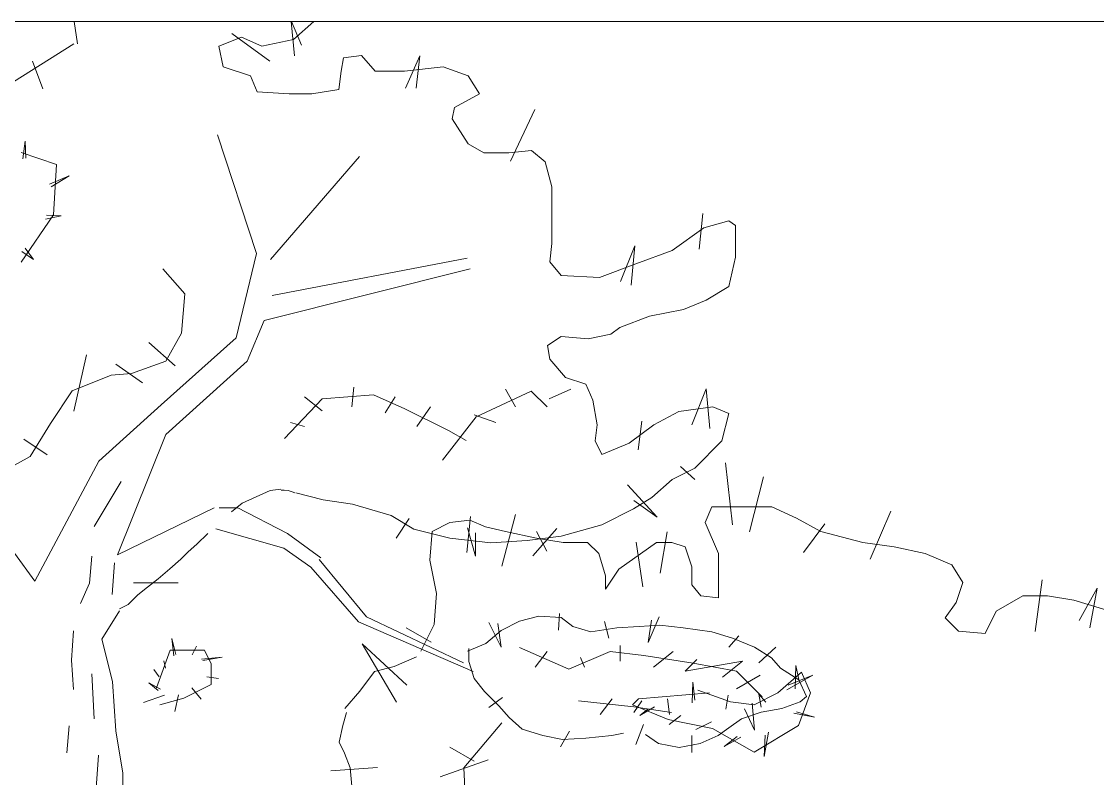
# Model space of a CAD drawing. Header units: metres. Extents: x 0 to 43.1, y 0 to 29.
# Drawn here: x 4.03 to 8.474, y 25.872 to 29 of the extents above; entities that cross this region are included whole.
import ezdxf

# ---------------------------------------------------------------- set-up
doc = ezdxf.new("R2010")
doc.units = ezdxf.units.M
doc.layers.add('Ceco.NET 56', color=253, linetype='Continuous', lineweight=9)
doc.layers.add('trees1', color=254, linetype='Continuous', lineweight=9)

# ---------------------------------------------------------------- blocks, each defined once
blk = doc.blocks.new('elevation 1')
at = {"layer": 'Ceco.NET 56', "ltscale": 0.3}
blk.add_line((0, 29), (43.1, 29), dxfattribs=at)
at = {"layer": 'trees1'}
for p, q in [((4.2479, 29), (4.261, 28.9081)), ((5.1576, 28.8581), (5.1434, 29)), ((5.1454, 29), (5.1871, 28.9025)), ((5.2374, 29), (5.1537, 28.9256)), ((4.9384, 28.9349), (4.8447, 28.8975)), ((4.8989, 28.9498), (5.0552, 28.836)), ((5.0226, 28.8975), (4.9384, 28.9349)), ((3.8604, 28.6647), (4.2467, 28.9081)), ((4.8447, 28.8975), (4.8635, 28.8131)), ((5.1537, 28.9256), (5.0226, 28.8975)), ((5.3503, 28.7944), (5.3597, 28.8506)), ((5.3597, 28.8506), (5.4346, 28.86)), ((5.4346, 28.86), (5.4907, 28.7944)), ((5.6161, 28.7249), (5.6752, 28.8581)), ((5.6752, 28.8581), (5.6604, 28.7249)), ((4.075, 28.8365), (4.1179, 28.722)), ((4.8635, 28.8131), (4.9758, 28.7757)), ((5.6125, 28.7944), (5.7716, 28.8131)), ((5.7716, 28.8131), (5.8746, 28.7757)), ((4.9758, 28.7757), (5.0039, 28.7101)), ((5.3409, 28.7195), (5.3503, 28.7944)), ((5.4907, 28.7944), (5.6125, 28.7944)), ((5.8746, 28.7757), (5.9214, 28.7007)), ((5.0039, 28.7101), (5.135, 28.7007)), ((5.2286, 28.7007), (5.3409, 28.7195)), ((5.135, 28.7007), (5.2286, 28.7007)), ((5.9214, 28.7007), (5.8184, 28.6445)), ((5.8184, 28.6445), (5.8091, 28.5977)), ((6.0502, 28.4236), (6.1497, 28.6369)), ((5.8091, 28.5977), (5.8746, 28.4946)), ((5.0005, 28.0419), (4.8393, 28.5321)), ((4.0358, 28.4329), (4.0451, 28.5053)), ((4.0451, 28.5053), (4.0474, 28.4352)), ((5.8746, 28.4946), (5.9402, 28.4571)), ((4.175, 28.4096), (4.0282, 28.4585)), ((5.4259, 28.4418), (5.0585, 28.0161)), ((5.9402, 28.4571), (6.0431, 28.4571)), ((6.0431, 28.4571), (6.1368, 28.4665)), ((6.1368, 28.4665), (6.1929, 28.4197)), ((4.1628, 28.2014), (4.175, 28.4096)), ((6.1929, 28.4197), (6.221, 28.3166)), ((4.1455, 28.3278), (4.2272, 28.3629)), ((4.2272, 28.3629), (4.1525, 28.3162)), ((6.221, 28.3166), (6.221, 28.2136)), ((4.0282, 28.0055), (4.1628, 28.2014)), ((4.1945, 28.1971), (4.1291, 28.1831)), ((4.1338, 28.1994), (4.1945, 28.1971)), ((6.221, 28.2136), (6.221, 28.0824)), ((6.8289, 28.0588), (6.8437, 28.2068)), ((6.8483, 28.148), (6.9513, 28.1761)), ((6.9513, 28.1761), (6.9794, 28.1573)), ((6.7172, 28.0543), (6.8483, 28.148)), ((6.9794, 28.1573), (6.9794, 28.0262)), ((4.0801, 28.0173), (4.0311, 28.05)), ((4.0451, 28.064), (4.0801, 28.0173)), ((4.9167, 27.6935), (5.0005, 28.0419)), ((6.221, 28.0824), (6.2117, 28.0074)), ((6.5035, 27.9256), (6.5627, 28.0736)), ((6.5627, 28.0736), (6.5479, 27.9108)), ((6.5674, 27.9981), (6.7172, 28.0543)), ((5.8706, 28.0225), (5.0649, 27.8677)), ((6.2117, 28.0074), (6.2585, 27.9512)), ((6.4176, 27.9419), (6.5674, 27.9981)), ((6.9794, 28.0262), (6.9513, 27.9044)), ((4.704, 27.8741), (4.6137, 27.9774)), ((5.8835, 27.9774), (5.0327, 27.7645)), ((6.2585, 27.9512), (6.4176, 27.9419)), ((4.6911, 27.7129), (4.704, 27.8741)), ((6.9513, 27.9044), (6.8577, 27.8482)), ((6.8577, 27.8482), (6.7641, 27.8107)), ((6.6236, 27.7826), (6.5019, 27.7358)), ((6.7641, 27.8107), (6.6236, 27.7826)), ((5.0327, 27.7645), (4.9618, 27.5968)), ((6.5019, 27.7358), (6.4645, 27.7077)), ((4.6073, 27.4161), (4.9167, 27.6935)), ((4.6266, 27.5968), (4.6911, 27.7129)), ((6.2585, 27.6983), (6.2023, 27.6608)), ((6.3708, 27.6889), (6.2585, 27.6983)), ((6.4645, 27.7077), (6.3708, 27.6889)), ((4.6653, 27.5774), (4.5557, 27.6742)), ((6.2023, 27.6608), (6.2117, 27.6046)), ((4.2463, 27.3903), (4.2979, 27.6226)), ((6.2117, 27.6046), (6.2772, 27.5297)), ((4.4203, 27.5839), (4.5299, 27.5064)), ((4.4848, 27.5451), (4.6266, 27.5968)), ((4.9618, 27.5968), (4.6266, 27.2936)), ((4.2399, 27.4742), (4.401, 27.5387)), ((4.401, 27.5387), (4.4848, 27.5451)), ((6.2772, 27.5297), (6.3615, 27.5016)), ((4.1496, 27.3387), (4.2399, 27.4742)), ((5.4021, 27.4895), (5.3939, 27.408)), ((5.9073, 27.3672), (6.1354, 27.4732)), ((6.0295, 27.4814), (6.0702, 27.408)), ((6.1354, 27.4732), (6.2006, 27.408)), ((6.2088, 27.4406), (6.2984, 27.4814)), ((6.3615, 27.5016), (6.3896, 27.436)), ((6.7993, 27.3336), (6.8585, 27.4816)), ((6.8585, 27.4816), (6.8733, 27.3188)), ((5.1169, 27.2776), (5.2717, 27.4406)), ((5.1984, 27.4488), (5.2717, 27.3917)), ((5.2717, 27.4406), (5.4836, 27.4569)), ((5.4836, 27.4569), (5.6139, 27.3998)), ((5.5732, 27.4488), (5.5324, 27.3835)), ((6.3896, 27.436), (6.4083, 27.3329)), ((4.3494, 27.1839), (4.6073, 27.4161)), ((5.6139, 27.3998), (5.7932, 27.3102)), ((5.7199, 27.408), (5.6628, 27.3265)), ((5.8991, 27.3754), (5.9888, 27.3428)), ((6.6423, 27.3329), (6.7453, 27.3891)), ((6.7453, 27.3891), (6.8858, 27.4079)), ((6.8858, 27.4079), (6.9513, 27.3798)), ((6.9513, 27.3798), (6.9232, 27.2673)), ((4.0658, 27.2033), (4.1496, 27.3387)), ((5.1413, 27.3428), (5.1984, 27.3265)), ((5.7688, 27.1879), (5.9073, 27.3672)), ((6.4083, 27.3329), (6.3989, 27.2673)), ((6.5394, 27.258), (6.6423, 27.3329)), ((6.5775, 27.2299), (6.5922, 27.3484)), ((4.6266, 27.2936), (4.4268, 26.7969)), ((5.7932, 27.3102), (5.8665, 27.2694)), ((4.04, 27.2742), (4.1367, 27.2097)), ((6.3989, 27.2673), (6.427, 27.2111)), ((6.427, 27.2111), (6.5394, 27.258)), ((6.9232, 27.2673), (6.8109, 27.1549)), ((3.8918, 27.1065), (4.0658, 27.2033)), ((4.0852, 26.6872), (4.3494, 27.1839)), ((6.8109, 27.1549), (6.7172, 27.1081)), ((6.7523, 27.1607), (6.8113, 27.107)), ((6.9665, 26.92), (6.938, 27.176)), ((7.0375, 26.8915), (7.0944, 27.1191)), ((4.3295, 26.9127), (4.4416, 27.0997)), ((5.057, 27.0626), (5.1014, 27.0671)), ((6.6557, 26.9513), (6.5323, 27.0855)), ((6.7172, 27.1081), (6.633, 27.0331)), ((4.9413, 27.0092), (4.9991, 27.0359)), ((4.9991, 27.0359), (5.057, 27.0626)), ((5.1027, 27.064), (5.1155, 27.064)), ((5.1155, 27.064), (5.1318, 27.0622)), ((5.1318, 27.0622), (5.1482, 27.0567)), ((5.1482, 27.0567), (5.1591, 27.0531)), ((5.2754, 27.0238), (5.1631, 27.0519)), ((5.3971, 27.005), (5.2754, 27.0238)), ((6.633, 27.0331), (6.5581, 26.9863)), ((6.5591, 27.0211), (6.6557, 26.9513)), ((4.4268, 26.7969), (4.8264, 26.9904)), ((4.8458, 26.9904), (4.9231, 26.9904)), ((4.8968, 26.9736), (4.9413, 27.0092)), ((5.1287, 26.8846), (4.9214, 26.9914)), ((5.5563, 26.9582), (5.3971, 27.005)), ((6.5581, 26.9863), (6.427, 26.9207)), ((6.8543, 26.93), (6.8818, 26.9942)), ((6.8818, 26.9942), (7.001, 26.9942)), ((7.001, 26.9942), (7.1295, 26.9942)), ((7.1295, 26.9942), (7.2304, 26.9483)), ((7.535, 26.7778), (7.6203, 26.9769)), ((5.6499, 26.902), (5.5563, 26.9582)), ((5.6309, 26.9459), (5.5772, 26.8654)), ((5.7993, 26.93), (5.8818, 26.9392)), ((5.8843, 26.9541), (5.8695, 26.8061)), ((5.8818, 26.9392), (5.946, 26.9116)), ((6.071, 26.9626), (6.0141, 26.7493)), ((7.2304, 26.9483), (7.3313, 26.8933)), ((4.8324, 26.904), (5.1132, 26.8244)), ((5.7997, 26.8645), (5.6499, 26.902)), ((5.7167, 26.774), (5.7259, 26.8933)), ((5.7259, 26.8933), (5.7993, 26.93)), ((5.8723, 26.9083), (5.9045, 26.7902)), ((5.9045, 26.7902), (5.9045, 26.8869)), ((5.946, 26.9116), (6.0286, 26.8933)), ((6.0286, 26.8933), (6.157, 26.8658)), ((6.1421, 26.792), (6.2416, 26.9058)), ((6.1567, 26.8922), (6.1996, 26.8117)), ((6.427, 26.9207), (6.2585, 26.8739)), ((6.6964, 26.8915), (6.668, 26.7209)), ((6.9093, 26.8015), (6.8543, 26.93)), ((7.3486, 26.9245), (7.2599, 26.8061)), ((7.3313, 26.8933), (7.5056, 26.8474)), ((4.7545, 26.8401), (4.799, 26.8846)), ((5.2668, 26.784), (5.1287, 26.8846)), ((5.9682, 26.8458), (5.7997, 26.8645)), ((6.118, 26.8551), (5.9682, 26.8458)), ((6.2585, 26.8739), (6.118, 26.8551)), ((6.157, 26.8658), (6.2671, 26.8474)), ((6.2671, 26.8474), (6.368, 26.8474)), ((6.368, 26.8474), (6.4139, 26.8015)), ((6.4965, 26.7373), (6.6524, 26.8474)), ((6.5685, 26.8489), (6.5969, 26.664)), ((6.6524, 26.8474), (6.7166, 26.8474)), ((6.7166, 26.8474), (6.7717, 26.829)), ((7.5056, 26.8474), (7.634, 26.829)), ((4.0014, 26.8033), (4.0852, 26.6872)), ((4.6878, 26.7778), (4.7189, 26.809)), ((4.7189, 26.809), (4.7545, 26.8401)), ((5.1132, 26.8244), (5.2256, 26.7447)), ((6.4139, 26.8015), (6.4414, 26.7097)), ((6.7717, 26.829), (6.7992, 26.7464)), ((6.9093, 26.7097), (6.9093, 26.8015)), ((7.634, 26.829), (7.7625, 26.8015)), ((7.7625, 26.8015), (7.8726, 26.7556)), ((4.3201, 26.7912), (4.3108, 26.679)), ((4.4042, 26.6323), (4.4135, 26.7631)), ((4.6433, 26.7378), (4.6878, 26.7778)), ((5.2589, 26.7776), (5.4554, 26.5397)), ((5.7442, 26.6363), (5.7167, 26.774)), ((7.8726, 26.7556), (7.9184, 26.6822)), ((4.5944, 26.6977), (4.6433, 26.7378)), ((5.2256, 26.7447), (5.4222, 26.5199)), ((6.4414, 26.6547), (6.4965, 26.7373)), ((6.4414, 26.7097), (6.4414, 26.6547)), ((6.7992, 26.7464), (6.7992, 26.673)), ((6.9093, 26.618), (6.9093, 26.7097)), ((4.3108, 26.679), (4.2734, 26.5949)), ((4.4923, 26.6808), (4.6771, 26.6808)), ((4.5499, 26.6621), (4.5944, 26.6977)), ((6.7992, 26.673), (6.8359, 26.6271)), ((7.9184, 26.6822), (7.8909, 26.5996)), ((8.2457, 26.6924), (8.2173, 26.4791)), ((4.4699, 26.5909), (4.5099, 26.631)), ((4.5099, 26.631), (4.5499, 26.6621)), ((5.735, 26.5078), (5.7442, 26.6363)), ((6.8359, 26.6271), (6.9093, 26.618)), ((8.056, 26.5629), (8.1661, 26.6271)), ((8.1661, 26.6271), (8.267, 26.6271)), ((8.267, 26.6271), (8.3771, 26.6088)), ((8.3987, 26.5248), (8.4727, 26.658)), ((8.4727, 26.658), (8.4431, 26.4952)), ((4.4343, 26.5731), (4.4699, 26.5909)), ((7.8909, 26.5996), (7.845, 26.5354)), ((8.3771, 26.6088), (8.5881, 26.5445)), ((4.4345, 26.5648), (4.3617, 26.4482)), ((5.4554, 26.5397), (5.8549, 26.3506)), ((6.0869, 26.5217), (6.1674, 26.5432)), ((6.1674, 26.5432), (6.2586, 26.5378)), ((6.2522, 26.5538), (6.2476, 26.4844)), ((6.2586, 26.5378), (6.3069, 26.5002)), ((6.6178, 26.4335), (6.6641, 26.54)), ((7.845, 26.5354), (7.9001, 26.4803)), ((8.0102, 26.4711), (8.056, 26.5629)), ((5.4222, 26.5199), (5.895, 26.3138)), ((5.6181, 26.4952), (5.7216, 26.436)), ((5.68, 26.3977), (5.735, 26.5078)), ((5.9607, 26.5168), (6.0116, 26.4149)), ((6.0116, 26.4149), (5.9977, 26.5122)), ((6.0118, 26.4841), (6.0869, 26.5217)), ((6.3069, 26.5002), (6.382, 26.4788)), ((6.382, 26.4788), (6.4894, 26.4949)), ((6.4373, 26.5214), (6.4558, 26.452)), ((6.4894, 26.4949), (6.5806, 26.5002)), ((6.5806, 26.5002), (6.6664, 26.5056)), ((6.6317, 26.5261), (6.6178, 26.4335)), ((6.6664, 26.5056), (6.763, 26.4949)), ((6.763, 26.4949), (6.881, 26.4788)), ((4.2454, 26.4827), (4.236, 26.3612)), ((4.3617, 26.4482), (4.4054, 26.2734)), ((4.6585, 26.3795), (4.6514, 26.4504)), ((4.6514, 26.4504), (4.6674, 26.3848)), ((5.9474, 26.4304), (6.0118, 26.4841)), ((6.881, 26.4788), (6.9669, 26.4519)), ((6.9926, 26.4612), (6.951, 26.4149)), ((6.9669, 26.4519), (7.0581, 26.4143)), ((7.9001, 26.4803), (8.0102, 26.4711)), ((4.5876, 26.2466), (4.6441, 26.4021)), ((4.6441, 26.4021), (4.7853, 26.4021)), ((4.7348, 26.383), (4.7525, 26.4185)), ((4.7853, 26.4021), (4.8136, 26.3456)), ((5.5791, 26.187), (5.437, 26.4288)), ((5.437, 26.4288), (5.6218, 26.2581)), ((5.8723, 26.3982), (5.9474, 26.4304)), ((5.8777, 26.3552), (5.8777, 26.4089)), ((6.0865, 26.4134), (6.2902, 26.3237)), ((6.5021, 26.4216), (6.5021, 26.3564)), ((7.0581, 26.4143), (7.1279, 26.3714)), ((7.0759, 26.3501), (7.1453, 26.4149)), ((4.236, 26.3612), (4.2454, 26.2396)), ((4.6177, 26.3582), (4.6248, 26.328)), ((4.7738, 26.3653), (4.859, 26.3741)), ((4.859, 26.3741), (4.7791, 26.3599)), ((5.5693, 26.3347), (5.6608, 26.3753)), ((5.8991, 26.2854), (5.8777, 26.3552)), ((6.2006, 26.3971), (6.1517, 26.3319)), ((6.2902, 26.3237), (6.4614, 26.3971)), ((6.3391, 26.3727), (6.3554, 26.3319)), ((6.4614, 26.3971), (6.5999, 26.3808)), ((6.5999, 26.3808), (6.8036, 26.3482)), ((6.7221, 26.3971), (6.6406, 26.3319)), ((6.8199, 26.3645), (6.771, 26.3156)), ((6.771, 26.3156), (7.0073, 26.3564)), ((7.0073, 26.3564), (6.9258, 26.2911)), ((7.1279, 26.3714), (7.1654, 26.3284)), ((4.5769, 26.3227), (4.5982, 26.2925)), ((4.8136, 26.3456), (4.8136, 26.2608)), ((5.427, 26.2329), (5.488, 26.3143)), ((5.488, 26.3143), (5.5693, 26.3347)), ((6.8036, 26.3482), (6.9829, 26.3156)), ((6.9829, 26.3156), (7.0888, 26.2096)), ((7.2515, 26.3113), (7.1536, 26.2256)), ((7.1654, 26.3284), (7.2405, 26.2801)), ((7.2259, 26.2427), (7.2277, 26.3396)), ((7.2277, 26.3396), (7.2426, 26.2744)), ((7.2882, 26.2256), (7.2515, 26.3113)), ((4.3201, 26.3051), (4.3295, 26.1181)), ((4.4054, 26.2734), (4.42, 26.0695)), ((4.6035, 26.241), (4.5556, 26.2676)), ((4.5556, 26.2676), (4.5946, 26.2357)), ((4.7951, 26.2925), (4.843, 26.2854)), ((5.9421, 26.2317), (5.8991, 26.2854)), ((6.7996, 26.185), (6.8033, 26.2707)), ((6.8033, 26.2707), (6.8107, 26.1962)), ((7.0806, 26.2993), (6.9829, 26.2422)), ((7.2981, 26.2992), (7.1916, 26.239)), ((7.1962, 26.2575), (7.2981, 26.2992)), ((7.2405, 26.2801), (7.2727, 26.2103)), ((4.8136, 26.2608), (4.7006, 26.2042)), ((4.733, 26.2463), (4.7721, 26.2002)), ((5.366, 26.1617), (5.427, 26.2329)), ((6.0011, 26.1727), (5.9421, 26.2317)), ((6.8722, 26.2256), (6.5786, 26.2011)), ((6.9579, 26.1888), (6.8233, 26.2378)), ((7.1536, 26.2256), (7.0557, 26.1766)), ((7.0844, 26.1664), (7.0751, 26.2204)), ((7.0751, 26.2204), (7.1049, 26.1869)), ((7.2393, 26.0909), (7.2882, 26.2256)), ((4.6212, 26.2162), (4.5343, 26.186)), ((4.7006, 26.2042), (4.6017, 26.176)), ((4.678, 26.2179), (4.6638, 26.1487)), ((6.0162, 26.2066), (5.9607, 26.1649)), ((6.331, 26.1933), (6.5591, 26.1689)), ((6.4695, 26.2015), (6.4206, 26.1362)), ((6.5786, 26.2011), (6.5541, 26.1766)), ((6.5541, 26.1766), (6.7009, 26.1154)), ((6.5917, 26.1933), (6.5591, 26.1444)), ((6.6977, 26.2015), (6.7058, 26.1362)), ((6.9392, 26.1589), (6.9485, 26.2167)), ((7.0557, 26.1766), (6.9579, 26.1888)), ((7.0574, 26.0723), (7.0482, 26.1834)), ((7.2459, 26.1888), (7.1708, 26.1619)), ((7.2727, 26.2103), (7.2459, 26.1888)), ((5.3719, 26.1443), (5.3568, 26.0911)), ((6.044, 26.1243), (6.0011, 26.1727)), ((6.5591, 26.1689), (6.714, 26.1444)), ((6.6451, 26.1682), (6.5836, 26.1329)), ((6.5836, 26.1329), (6.6171, 26.1589)), ((6.753, 26.1329), (6.7046, 26.0956)), ((7.0849, 26.1458), (7.0044, 26.119)), ((7.0158, 26.1603), (7.0574, 26.0723)), ((7.1708, 26.1619), (7.0849, 26.1458)), ((7.3059, 26.1254), (7.2203, 26.1422)), ((7.2314, 26.1478), (7.3059, 26.1254)), ((4.2267, 26.0901), (4.2173, 25.9779)), ((5.3568, 26.0911), (5.3416, 26.0228)), ((6.0144, 26.1018), (5.857, 25.9156)), ((6.0977, 26.076), (6.044, 26.1243)), ((6.5993, 26.0955), (6.5669, 26.0121)), ((6.7009, 26.1154), (6.8845, 26.0787)), ((6.8796, 26.1068), (6.8145, 26.0751)), ((7.0044, 26.119), (6.9508, 26.0814)), ((7.0557, 25.9807), (7.2393, 26.0909)), ((4.42, 26.0695), (4.4491, 25.8947)), ((6.1835, 26.0492), (6.0977, 26.076)), ((6.264, 26.0331), (6.1835, 26.0492)), ((6.2939, 26.0677), (6.2568, 26.0029)), ((6.4679, 26.0492), (6.3606, 26.0384)), ((6.5162, 26.0599), (6.4679, 26.0492)), ((6.6611, 26.0169), (6.6074, 26.0545)), ((6.7983, 26.0492), (6.7983, 25.9797)), ((6.9079, 26.0492), (6.8328, 26.0169)), ((6.8845, 26.0787), (7.0557, 25.9807)), ((6.9508, 26.0814), (6.9079, 26.0492)), ((6.9317, 26.0044), (6.9857, 26.0453)), ((7.0006, 26.0435), (6.9317, 26.0044)), ((7.116, 26.064), (7.0974, 25.9634)), ((7.0974, 25.9634), (7.1011, 26.0509)), ((5.3416, 26.0228), (5.3643, 25.9772)), ((5.7998, 26.0015), (5.8999, 25.9443)), ((6.3606, 26.0384), (6.264, 26.0331)), ((6.7469, 26.0008), (6.6611, 26.0169)), ((6.8328, 26.0169), (6.7469, 26.0008)), ((4.3481, 25.9685), (4.3295, 25.7161)), ((5.3643, 25.9772), (5.3871, 25.9165)), ((5.3075, 25.9032), (5.4998, 25.918)), ((5.3871, 25.9165), (5.3947, 25.8406)), ((5.7598, 25.8792), (5.9575, 25.9499)), ((5.857, 25.9156), (5.8713, 25.6436)), ((4.4491, 25.8947), (4.4491, 25.7344))]:
    blk.add_line(p, q, dxfattribs=at)

msp = doc.modelspace()

# ---------------------------------------------------------------- block references
msp.add_blockref('elevation 1', (0, 0))

doc.saveas('drawing.dxf')
